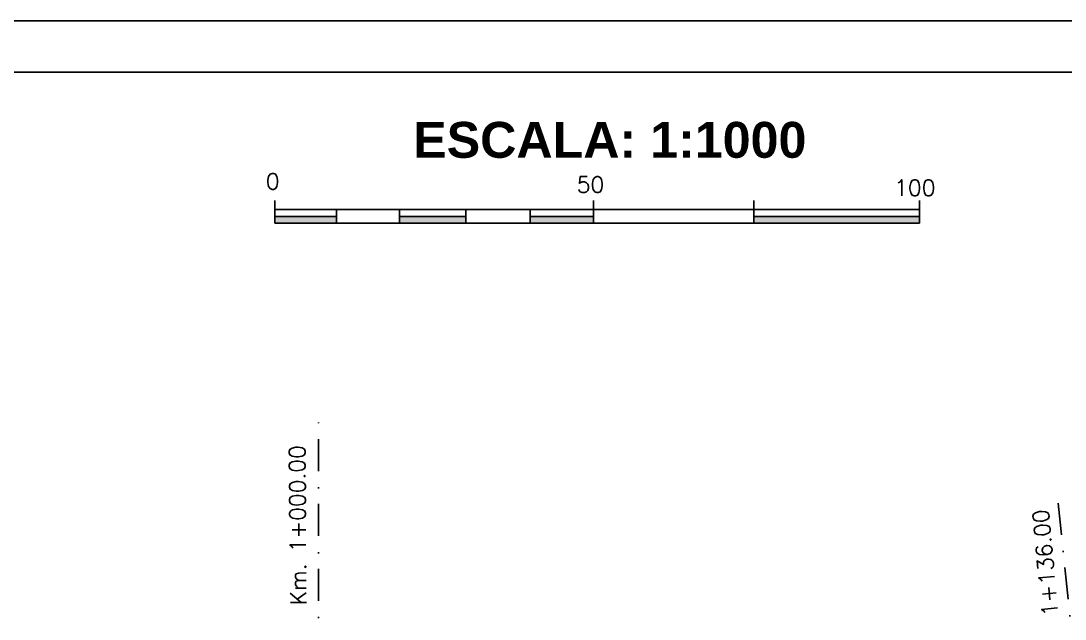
# Model space of a CAD drawing. Header units: metres. Extents: x -2640 to -492, y 2614 to 2999.
# Drawn here: x -1222.6 to -1059.9, y 2905.2 to 2998.5 of the extents above; entities that cross this region are included whole.
import ezdxf

# ---------------------------------------------------------------- set-up
doc = ezdxf.new("R2010")
doc.units = ezdxf.units.M
doc.header["$LTSCALE"] = 10
doc.header["$MEASUREMENT"] = 0
doc.linetypes.add('DASHDOT', pattern=[1, 0.5, -0.25, 0, -0.25])
for name, color, linetype in [('EJES', 2, 'DASHDOT'), ('ESCALA', 3, 'CONTINUOUS'), ('RECUADRO', 9, 'CONTINUOUS'), ('RECUADRO2', 2, 'CONTINUOUS'), ('TEXT-03', 3, 'CONTINUOUS')]:
    doc.layers.add(name, color=color, linetype=linetype)
doc.styles.add('ROMANS', font='romans.shx')
doc.styles.add('SANSSERIFBOLD', font='sasb____.pfb', dxfattribs={"width": 0.8, "height": 8})

msp = doc.modelspace()

# ---------------------------------------------------------------- linework, layer by layer
at = {"layer": 'EJES'}
for p, q in [((-1176.255, 2706.108), (-1176.255, 2936.314)), ((-1055.14, 2868.159), (-1061.197, 2925.598))]:
    msp.add_line(p, q, dxfattribs=at)
at = {"layer": 'ESCALA'}
for p, q in [((-1183.042, 2970.512), (-1183.042, 2966.992)), ((-1133.382, 2970.512), (-1133.382, 2966.992)), ((-1108.382, 2970.512), (-1108.382, 2966.992)), ((-1082.54, 2970.512), (-1082.54, 2966.992)), ((-1082.54, 2969.121), (-1183.042, 2969.121)), ((-1183.042, 2968.056), (-1173.445, 2968.056)), ((-1173.445, 2969.121), (-1173.445, 2966.992)), ((-1163.645, 2969.121), (-1163.645, 2966.992)), ((-1163.645, 2968.056), (-1153.288, 2968.056)), ((-1153.288, 2969.121), (-1153.288, 2966.992)), ((-1143.229, 2969.121), (-1143.229, 2966.992)), ((-1143.229, 2968.056), (-1133.382, 2968.056)), ((-1108.382, 2968.056), (-1082.54, 2968.056)), ((-1183.042, 2966.992), (-1082.54, 2966.992))]:
    msp.add_line(p, q, dxfattribs=at)
at = {"layer": 'ESCALA', "color": 10}
for points in [[(-1183.042, 2968.056), (-1173.445, 2968.056), (-1183.042, 2966.992), (-1173.445, 2966.992)], [(-1163.645, 2968.056), (-1153.288, 2968.056), (-1163.645, 2966.992), (-1153.288, 2966.992)], [(-1143.229, 2968.056), (-1133.382, 2968.056), (-1143.229, 2966.992), (-1133.382, 2966.992)], [(-1108.382, 2968.056), (-1082.54, 2968.056), (-1108.382, 2966.992), (-1082.54, 2966.992)]]:
    msp.add_solid(points, dxfattribs=at)
at = {"layer": 'RECUADRO'}
msp.add_line((-753.099, 2990.544), (-2615.495, 2990.544), dxfattribs=at)
at = {"layer": 'RECUADRO2'}
for q in [(-2640.495, 2998.544), (-2632.002, 2998.544), (-2632.002, 2998.544)]:
    msp.add_line((-745.099, 2998.544), q, dxfattribs=at)

# ---------------------------------------------------------------- texts
at = {"layer": 'ESCALA'}
for s, height, style, p in [('ESCALA: 1:1000', 5.6, 'SANSSERIFBOLD', (-1161.482, 2977.188)), ('0', 2.5, 'ROMANS', (-1184.454, 2972.257)), ('50', 2.5, 'ROMANS', (-1135.978, 2971.757)), ('100', 2.5, 'ROMANS', (-1086.503, 2971.258))]:
    msp.add_text(s, height=height, dxfattribs=dict(at, style=style)).set_placement(p)
at = {"layer": 'TEXT-03', "style": 'ROMANS'}
for s, rotation, p in [('Km. 1+000.00', 90.48491, (-1178.134, 2907.409)), ('Km. 1+136.00', 95.33453, (-1060.15, 2897.603))]:
    msp.add_text(s, height=2.5, rotation=rotation, dxfattribs=at).set_placement(p)

doc.saveas('drawing.dxf')
